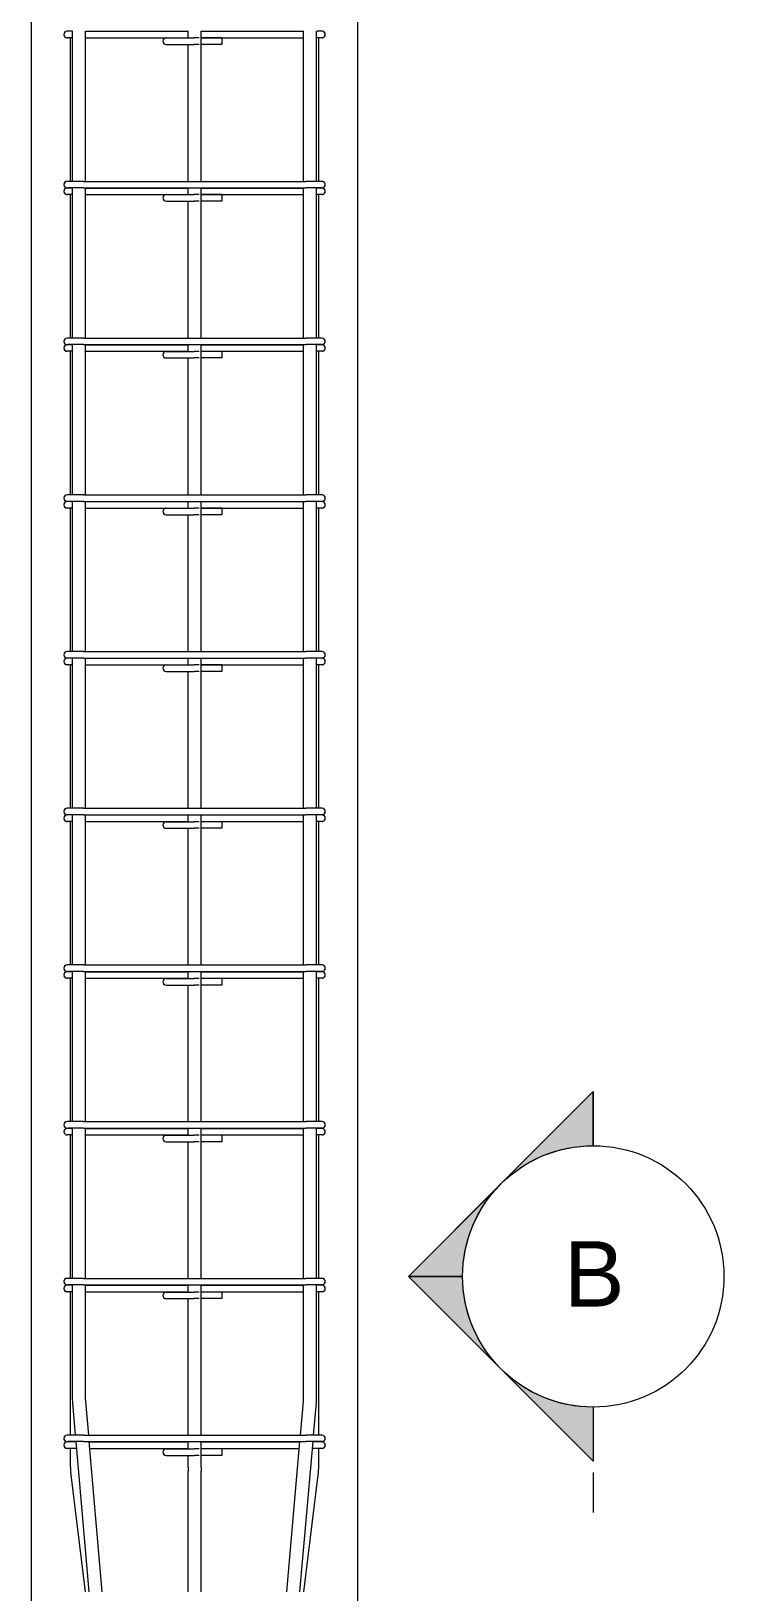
# Model space of a CAD drawing. Header units: millimetres. Extents: x -5408 to 3643, y -1561 to 6809.
# Drawn here: x -3315 to -2459, y 68 to 1978 of the extents above; entities that cross this region are included whole.
import ezdxf

# ---------------------------------------------------------------- set-up
doc = ezdxf.new("R2010")
doc.units = ezdxf.units.MM
for name, color, linetype, lineweight in [('G-ANNO-SYMB', 111, 'Continuous', 9), ('S-COLS', 52, 'Continuous', 18), ('S-RBAR', 171, 'Continuous', 18)]:
    doc.layers.add(name, color=color, linetype=linetype, lineweight=lineweight)
doc.styles.add('Arial', font='arial.ttf', dxfattribs={"height": 80})

# ---------------------------------------------------------------- blocks, each defined once
blk = doc.blocks.new('Detail View - M_Section Head - Filled SHOP DWG-1002450-Elevation Front Copy 1')
at = {"layer": 'G-ANNO-SYMB'}
h = blk.add_hatch(color=256, dxfattribs=at)
edge = h.paths.add_edge_path()
edge.add_line((-2876, -693.4), (-2809.8, -693.4))
edge.add_arc((-2649.8, -693.4), 160, 180, 225)
edge.add_line((-2762.9, -806.6), (-2876, -693.4))
h = blk.add_hatch(color=256, dxfattribs=at)
edge = h.paths.add_edge_path()
edge.add_line((-2423.5, -693.4), (-2536.6, -806.6))
edge.add_arc((-2649.8, -693.4), 160, 315, 360)
edge.add_line((-2489.8, -693.4), (-2423.5, -693.4))
h = blk.add_hatch(color=256, dxfattribs=at)
edge = h.paths.add_edge_path()
edge.add_line((-2649.8, -919.7), (-2762.9, -806.6))
edge.add_arc((-2649.8, -693.4), 160, 225, 270)
edge.add_line((-2649.8, -853.4), (-2649.8, -919.7))
h = blk.add_hatch(color=256, dxfattribs=at)
edge = h.paths.add_edge_path()
edge.add_line((-2649.8, -919.7), (-2649.8, -853.4))
edge.add_arc((-2649.8, -693.4), 160, 270, 315)
edge.add_line((-2536.6, -806.6), (-2649.8, -919.7))
for p, q in [((-2649.8, -919.7), (-2876, -693.4)), ((-2809.8, -693.4), (-2876, -693.4)), ((-2876, -693.4), (-2762.9, -806.6)), ((-2809.8, -693.4), (-2876, -693.4)), ((-2649.8, -919.7), (-2423.5, -693.4)), ((-2536.6, -806.6), (-2423.5, -693.4)), ((-2489.8, -693.4), (-2423.5, -693.4)), ((-2423.5, -693.4), (-2489.8, -693.4)), ((-2762.9, -806.6), (-2649.8, -919.7)), ((-2649.8, -919.7), (-2536.6, -806.6)), ((-2649.8, -853.4), (-2649.8, -919.7)), ((-2649.8, -919.7), (-2649.8, -853.4))]:
    blk.add_line(p, q, dxfattribs=at)
for start, end in [(360, 180), (180, 360), (180, 225), (315, 0), (225, 270), (270, 315)]:
    blk.add_arc((-2649.8, -693.4), 160, start, end, dxfattribs=at)

msp = doc.modelspace()

# ---------------------------------------------------------------- linework, layer by layer
at = {"layer": 'G-ANNO-SYMB'}
msp.add_line((-2626.4985, 213.86454), (-2626.4985, 164.66399), dxfattribs=at)
at = {"layer": 'S-COLS'}
for p, q in [((-3314.5695, 3040), (-3314.5695, -1395)), ((-2914.5695, -340), (-2914.5695, 3040))]:
    msp.add_line(p, q, dxfattribs=at)
at = {"layer": 'S-RBAR'}
for p, q in [((-3264.11102, 1978.00901), (-3270.5695, 1978.00901)), ((-3264.11102, 1970.00901), (-3270.5695, 1970.00901)), ((-3266.5695, 1794.26882), (-3266.5695, 1970.00901)), ((-3263.96228, 1794.26882), (-3263.96228, 1978.10121)), ((-3247.96228, 1794.26882), (-3247.96228, 1978.10121)), ((-3247.96228, 1978.00901), (-3122.5695, 1978.00901)), ((-3247.96228, 1970.00901), (-3122.5695, 1970.00901)), ((-3149.27534, 1969.95285), (-3115.13321, 1969.95285)), ((-3122.5695, 1969.95285), (-3122.5695, 1978.10121)), ((-3108.99107, 1969.95285), (-3115.13321, 1969.95285)), ((-3106.5695, 1794.26882), (-3106.5695, 1978.10121)), ((-3106.5695, 1978.00901), (-2981.17672, 1978.00901)), ((-3106.5695, 1970.00901), (-2981.17672, 1970.00901)), ((-3081.19208, 1969.95285), (-3106.5695, 1969.95285)), ((-3081.19208, 1969.95285), (-3081.19208, 1961.95285)), ((-2981.17672, 1794.26882), (-2981.17672, 1978.10121)), ((-2965.17672, 1794.26882), (-2965.17672, 1978.10121)), ((-2958.5695, 1978.00901), (-2965.02798, 1978.00901)), ((-2958.5695, 1970.00901), (-2965.02798, 1970.00901)), ((-2962.5695, 1794.26882), (-2962.5695, 1970.00901)), ((-3149.27534, 1961.95285), (-3115.13321, 1961.95285)), ((-3122.5695, 1794.26882), (-3122.5695, 1961.95285)), ((-3108.99107, 1961.95285), (-3115.13321, 1961.95285)), ((-3081.19208, 1961.95285), (-3106.5695, 1961.95285)), ((-3265.83811, 1794.26882), (-3270.5695, 1794.26882)), ((-3270.48607, 1786.26882), (-3270.5695, 1786.26882)), ((-3264.11102, 1786.15084), (-3270.5695, 1786.15084)), ((-3264.11102, 1778.15084), (-3270.5695, 1778.15084)), ((-3264.71163, 1786.26882), (-3269.88801, 1786.26882)), ((-3266.5695, 1602.43643), (-3266.5695, 1778.15084)), ((-3263.36226, 1794.26882), (-3265.94302, 1794.26882)), ((-3250.5695, 1786.26882), (-3264.71163, 1786.26882)), ((-3263.96228, 1602.43643), (-3263.96228, 1786.26882)), ((-3250.5695, 1794.26882), (-3263.4873, 1794.26882)), ((-3250.5695, 1794.26882), (-2978.5695, 1794.26882)), ((-3250.5695, 1786.26882), (-2978.5695, 1786.26882)), ((-3247.96228, 1602.43643), (-3247.96228, 1786.26882)), ((-3247.96228, 1786.15084), (-3122.5695, 1786.15084)), ((-3247.96228, 1778.15084), (-3122.5695, 1778.15084)), ((-3149.27534, 1778.0385), (-3115.13321, 1778.0385)), ((-3122.5695, 1778.0385), (-3122.5695, 1786.26882)), ((-3108.99107, 1778.0385), (-3115.13321, 1778.0385)), ((-3106.5695, 1602.43643), (-3106.5695, 1786.26882)), ((-3106.5695, 1786.15084), (-2981.17672, 1786.15084)), ((-3106.5695, 1778.15084), (-2981.17672, 1778.15084)), ((-3081.19208, 1778.0385), (-3106.5695, 1778.0385)), ((-3081.19208, 1778.0385), (-3081.19208, 1770.0385)), ((-2981.17672, 1602.43643), (-2981.17672, 1786.26882)), ((-2958.5695, 1794.26882), (-2978.5695, 1794.26882)), ((-2958.5695, 1786.26882), (-2978.5695, 1786.26882)), ((-2965.17672, 1602.43643), (-2965.17672, 1786.26882)), ((-2958.5695, 1786.15084), (-2965.02798, 1786.15084)), ((-2958.5695, 1778.15084), (-2965.02798, 1778.15084)), ((-2962.5695, 1602.43643), (-2962.5695, 1778.15084)), ((-3149.27534, 1770.0385), (-3115.13321, 1770.0385)), ((-3122.5695, 1602.43643), (-3122.5695, 1770.0385)), ((-3108.99107, 1770.0385), (-3115.13321, 1770.0385)), ((-3081.19208, 1770.0385), (-3106.5695, 1770.0385)), ((-3265.83811, 1602.43643), (-3270.5695, 1602.43643)), ((-3270.48607, 1594.43643), (-3270.5695, 1594.43643)), ((-3264.11102, 1594.29266), (-3270.5695, 1594.29266)), ((-3264.11102, 1586.29266), (-3270.5695, 1586.29266)), ((-3264.71163, 1594.43643), (-3269.88801, 1594.43643)), ((-3266.5695, 1410.60405), (-3266.5695, 1586.29266)), ((-3263.36226, 1602.43643), (-3265.94302, 1602.43643)), ((-3250.5695, 1594.43643), (-3264.71163, 1594.43643)), ((-3263.96228, 1410.60405), (-3263.96228, 1594.43643)), ((-3250.5695, 1602.43643), (-3263.4873, 1602.43643)), ((-3250.5695, 1602.43643), (-2978.5695, 1602.43643)), ((-3250.5695, 1594.43643), (-2978.5695, 1594.43643)), ((-3247.96228, 1410.60405), (-3247.96228, 1594.43643)), ((-3247.96228, 1594.29266), (-3122.5695, 1594.29266)), ((-3247.96228, 1586.29266), (-3122.5695, 1586.29266)), ((-3149.27534, 1586.12416), (-3115.13321, 1586.12416)), ((-3122.5695, 1586.12416), (-3122.5695, 1594.43643)), ((-3108.99107, 1586.12416), (-3115.13321, 1586.12416)), ((-3106.5695, 1410.60405), (-3106.5695, 1594.43643)), ((-3106.5695, 1594.29266), (-2981.17672, 1594.29266)), ((-3106.5695, 1586.29266), (-2981.17672, 1586.29266)), ((-3081.19208, 1586.12416), (-3106.5695, 1586.12416)), ((-3081.19208, 1586.12416), (-3081.19208, 1578.12416)), ((-2981.17672, 1410.60405), (-2981.17672, 1594.43643)), ((-2958.5695, 1602.43643), (-2978.5695, 1602.43643)), ((-2958.5695, 1594.43643), (-2978.5695, 1594.43643)), ((-2965.17672, 1410.60405), (-2965.17672, 1594.43643)), ((-2958.5695, 1594.29266), (-2965.02798, 1594.29266)), ((-2958.5695, 1586.29266), (-2965.02798, 1586.29266)), ((-2962.5695, 1410.60405), (-2962.5695, 1586.29266)), ((-3149.27534, 1578.12416), (-3115.13321, 1578.12416)), ((-3122.5695, 1410.60405), (-3122.5695, 1578.12416)), ((-3108.99107, 1578.12416), (-3115.13321, 1578.12416)), ((-3081.19208, 1578.12416), (-3106.5695, 1578.12416)), ((-3265.83811, 1410.60405), (-3270.5695, 1410.60405)), ((-3270.48607, 1402.60405), (-3270.5695, 1402.60405)), ((-3264.11102, 1402.43449), (-3270.5695, 1402.43449)), ((-3264.71163, 1402.60405), (-3269.88801, 1402.60405)), ((-3263.36226, 1410.60405), (-3265.94302, 1410.60405)), ((-3250.5695, 1402.60405), (-3264.71163, 1402.60405)), ((-3263.96228, 1218.77166), (-3263.96228, 1402.60405)), ((-3250.5695, 1410.60405), (-3263.4873, 1410.60405)), ((-3250.5695, 1410.60405), (-2978.5695, 1410.60405)), ((-3250.5695, 1402.60405), (-2978.5695, 1402.60405)), ((-3247.96228, 1218.77166), (-3247.96228, 1402.60405)), ((-3247.96228, 1402.43449), (-3122.5695, 1402.43449)), ((-3122.5695, 1394.20982), (-3122.5695, 1402.60405)), ((-3106.5695, 1218.77166), (-3106.5695, 1402.60405)), ((-3106.5695, 1402.43449), (-2981.17672, 1402.43449)), ((-2981.17672, 1218.77166), (-2981.17672, 1402.60405)), ((-2958.5695, 1410.60405), (-2978.5695, 1410.60405)), ((-2958.5695, 1402.60405), (-2978.5695, 1402.60405)), ((-2965.17672, 1218.77166), (-2965.17672, 1402.60405)), ((-2958.5695, 1402.43449), (-2965.02798, 1402.43449)), ((-3264.11102, 1394.43449), (-3270.5695, 1394.43449)), ((-3266.5695, 1218.77166), (-3266.5695, 1394.43449)), ((-3247.96228, 1394.43449), (-3122.5695, 1394.43449)), ((-3149.27534, 1394.20982), (-3115.13321, 1394.20982)), ((-3149.27534, 1386.20982), (-3115.13321, 1386.20982)), ((-3122.5695, 1218.77166), (-3122.5695, 1386.20982)), ((-3108.99107, 1394.20982), (-3115.13321, 1394.20982)), ((-3108.99107, 1386.20982), (-3115.13321, 1386.20982)), ((-3106.5695, 1394.43449), (-2981.17672, 1394.43449)), ((-3081.19208, 1394.20982), (-3106.5695, 1394.20982)), ((-3081.19208, 1386.20982), (-3106.5695, 1386.20982)), ((-3081.19208, 1394.20982), (-3081.19208, 1386.20982)), ((-2958.5695, 1394.43449), (-2965.02798, 1394.43449)), ((-2962.5695, 1218.77166), (-2962.5695, 1394.43449)), ((-3265.83811, 1218.77166), (-3270.5695, 1218.77166)), ((-3270.48607, 1210.77166), (-3270.5695, 1210.77166)), ((-3264.11102, 1210.57631), (-3270.5695, 1210.57631)), ((-3264.71163, 1210.77166), (-3269.88801, 1210.77166)), ((-3263.36226, 1218.77166), (-3265.94302, 1218.77166)), ((-3250.5695, 1210.77166), (-3264.71163, 1210.77166)), ((-3263.96228, 1026.93928), (-3263.96228, 1210.77166)), ((-3250.5695, 1218.77166), (-3263.4873, 1218.77166)), ((-3250.5695, 1218.77166), (-2978.5695, 1218.77166)), ((-3250.5695, 1210.77166), (-2978.5695, 1210.77166)), ((-3247.96228, 1026.93928), (-3247.96228, 1210.77166)), ((-3247.96228, 1210.57631), (-3122.5695, 1210.57631)), ((-3122.5695, 1202.29548), (-3122.5695, 1210.77166)), ((-3106.5695, 1026.93928), (-3106.5695, 1210.77166)), ((-3106.5695, 1210.57631), (-2981.17672, 1210.57631)), ((-2981.17672, 1026.93928), (-2981.17672, 1210.77166)), ((-2958.5695, 1218.77166), (-2978.5695, 1218.77166)), ((-2958.5695, 1210.77166), (-2978.5695, 1210.77166)), ((-2965.17672, 1026.93928), (-2965.17672, 1210.77166)), ((-2958.5695, 1210.57631), (-2965.02798, 1210.57631)), ((-3264.11102, 1202.57631), (-3270.5695, 1202.57631)), ((-3266.5695, 1026.93928), (-3266.5695, 1202.57631)), ((-3247.96228, 1202.57631), (-3122.5695, 1202.57631)), ((-3149.27534, 1202.29548), (-3115.13321, 1202.29548)), ((-3149.27534, 1194.29548), (-3115.13321, 1194.29548)), ((-3122.5695, 1026.93928), (-3122.5695, 1194.29548)), ((-3108.99107, 1202.29548), (-3115.13321, 1202.29548)), ((-3108.99107, 1194.29548), (-3115.13321, 1194.29548)), ((-3106.5695, 1202.57631), (-2981.17672, 1202.57631)), ((-3081.19208, 1202.29548), (-3106.5695, 1202.29548)), ((-3081.19208, 1194.29548), (-3106.5695, 1194.29548)), ((-3081.19208, 1202.29548), (-3081.19208, 1194.29548)), ((-2958.5695, 1202.57631), (-2965.02798, 1202.57631)), ((-2962.5695, 1026.93928), (-2962.5695, 1202.57631)), ((-3265.83811, 1026.93928), (-3270.5695, 1026.93928)), ((-3270.48607, 1018.93928), (-3270.5695, 1018.93928)), ((-3264.11102, 1018.71814), (-3270.5695, 1018.71814)), ((-3264.71163, 1018.93928), (-3269.88801, 1018.93928)), ((-3263.36226, 1026.93928), (-3265.94302, 1026.93928)), ((-3250.5695, 1018.93928), (-3264.71163, 1018.93928)), ((-3263.96228, 835.10689), (-3263.96228, 1018.93928)), ((-3250.5695, 1026.93928), (-3263.4873, 1026.93928)), ((-3250.5695, 1026.93928), (-2978.5695, 1026.93928)), ((-3250.5695, 1018.93928), (-2978.5695, 1018.93928)), ((-3247.96228, 835.10689), (-3247.96228, 1018.93928)), ((-3247.96228, 1018.71814), (-3122.5695, 1018.71814)), ((-3122.5695, 1010.38114), (-3122.5695, 1018.93928)), ((-3106.5695, 835.10689), (-3106.5695, 1018.93928)), ((-3106.5695, 1018.71814), (-2981.17672, 1018.71814)), ((-2981.17672, 835.10689), (-2981.17672, 1018.93928)), ((-2958.5695, 1026.93928), (-2978.5695, 1026.93928)), ((-2958.5695, 1018.93928), (-2978.5695, 1018.93928)), ((-2965.17672, 835.10689), (-2965.17672, 1018.93928)), ((-2958.5695, 1018.71814), (-2965.02798, 1018.71814)), ((-3264.11102, 1010.71814), (-3270.5695, 1010.71814)), ((-3266.5695, 835.10689), (-3266.5695, 1010.71814)), ((-3247.96228, 1010.71814), (-3122.5695, 1010.71814)), ((-3149.27534, 1010.38114), (-3115.13321, 1010.38114)), ((-3149.27534, 1002.38114), (-3115.13321, 1002.38114)), ((-3122.5695, 835.10689), (-3122.5695, 1002.38114)), ((-3108.99107, 1010.38114), (-3115.13321, 1010.38114)), ((-3108.99107, 1002.38114), (-3115.13321, 1002.38114)), ((-3106.5695, 1010.71814), (-2981.17672, 1010.71814)), ((-3081.19208, 1010.38114), (-3106.5695, 1010.38114)), ((-3081.19208, 1002.38114), (-3106.5695, 1002.38114)), ((-3081.19208, 1010.38114), (-3081.19208, 1002.38114)), ((-2958.5695, 1010.71814), (-2965.02798, 1010.71814)), ((-2962.5695, 835.10689), (-2962.5695, 1010.71814)), ((-3265.83811, 835.10689), (-3270.5695, 835.10689)), ((-3270.48607, 827.10689), (-3270.5695, 827.10689)), ((-3264.11102, 826.85996), (-3270.5695, 826.85996)), ((-3264.71163, 827.10689), (-3269.88801, 827.10689)), ((-3263.36226, 835.10689), (-3265.94302, 835.10689)), ((-3250.5695, 827.10689), (-3264.71163, 827.10689)), ((-3263.96228, 643.2745), (-3263.96228, 827.10689)), ((-3250.5695, 835.10689), (-3263.4873, 835.10689)), ((-3250.5695, 835.10689), (-2978.5695, 835.10689)), ((-3250.5695, 827.10689), (-2978.5695, 827.10689)), ((-3247.96228, 643.2745), (-3247.96228, 827.10689)), ((-3247.96228, 826.85996), (-3122.5695, 826.85996)), ((-3122.5695, 818.4668), (-3122.5695, 827.10689)), ((-3106.5695, 643.2745), (-3106.5695, 827.10689)), ((-3106.5695, 826.85996), (-2981.17672, 826.85996)), ((-2981.17672, 643.2745), (-2981.17672, 827.10689)), ((-2958.5695, 835.10689), (-2978.5695, 835.10689)), ((-2958.5695, 827.10689), (-2978.5695, 827.10689)), ((-2965.17672, 643.2745), (-2965.17672, 827.10689)), ((-2958.5695, 826.85996), (-2965.02798, 826.85996)), ((-3264.11102, 818.85996), (-3270.5695, 818.85996)), ((-3266.5695, 643.2745), (-3266.5695, 818.85996)), ((-3247.96228, 818.85996), (-3122.5695, 818.85996)), ((-3149.27534, 818.4668), (-3115.13321, 818.4668)), ((-3149.27534, 810.4668), (-3115.13321, 810.4668)), ((-3122.5695, 643.2745), (-3122.5695, 810.4668)), ((-3108.99107, 818.4668), (-3115.13321, 818.4668)), ((-3108.99107, 810.4668), (-3115.13321, 810.4668)), ((-3106.5695, 818.85996), (-2981.17672, 818.85996)), ((-3081.19208, 818.4668), (-3106.5695, 818.4668)), ((-3081.19208, 810.4668), (-3106.5695, 810.4668)), ((-3081.19208, 818.4668), (-3081.19208, 810.4668)), ((-2958.5695, 818.85996), (-2965.02798, 818.85996)), ((-2962.5695, 643.2745), (-2962.5695, 818.85996)), ((-3265.83811, 643.2745), (-3270.5695, 643.2745)), ((-3270.48607, 635.2745), (-3270.5695, 635.2745)), ((-3264.11102, 635.00179), (-3270.5695, 635.00179)), ((-3264.71163, 635.2745), (-3269.88801, 635.2745)), ((-3263.36226, 643.2745), (-3265.94302, 643.2745)), ((-3250.5695, 635.2745), (-3264.71163, 635.2745)), ((-3263.96228, 451.44212), (-3263.96228, 635.2745)), ((-3250.5695, 643.2745), (-3263.4873, 643.2745)), ((-3250.5695, 643.2745), (-2978.5695, 643.2745)), ((-3250.5695, 635.2745), (-2978.5695, 635.2745)), ((-3247.96228, 451.44212), (-3247.96228, 635.2745)), ((-3247.96228, 635.00179), (-3122.5695, 635.00179)), ((-3122.5695, 626.55246), (-3122.5695, 635.2745)), ((-3106.5695, 451.44212), (-3106.5695, 635.2745)), ((-3106.5695, 635.00179), (-2981.17672, 635.00179)), ((-2981.17672, 451.44212), (-2981.17672, 635.2745)), ((-2958.5695, 643.2745), (-2978.5695, 643.2745)), ((-2958.5695, 635.2745), (-2978.5695, 635.2745)), ((-2965.17672, 451.44212), (-2965.17672, 635.2745)), ((-2958.5695, 635.00179), (-2965.02798, 635.00179)), ((-3264.11102, 627.00179), (-3270.5695, 627.00179)), ((-3266.5695, 451.44212), (-3266.5695, 627.00179)), ((-3247.96228, 627.00179), (-3122.5695, 627.00179)), ((-3149.27534, 626.55246), (-3115.13321, 626.55246)), ((-3149.27534, 618.55246), (-3115.13321, 618.55246)), ((-3122.5695, 451.44212), (-3122.5695, 618.55246)), ((-3108.99107, 626.55246), (-3115.13321, 626.55246)), ((-3108.99107, 618.55246), (-3115.13321, 618.55246)), ((-3106.5695, 627.00179), (-2981.17672, 627.00179)), ((-3081.19208, 626.55246), (-3106.5695, 626.55246)), ((-3081.19208, 618.55246), (-3106.5695, 618.55246)), ((-3081.19208, 626.55246), (-3081.19208, 618.55246)), ((-2958.5695, 627.00179), (-2965.02798, 627.00179)), ((-2962.5695, 451.44212), (-2962.5695, 627.00179)), ((-3265.83811, 451.44212), (-3270.5695, 451.44212)), ((-3270.48607, 443.44212), (-3270.5695, 443.44212)), ((-3264.11102, 443.14361), (-3270.5695, 443.14361)), ((-3264.71163, 443.44212), (-3269.88801, 443.44212)), ((-3263.36226, 451.44212), (-3265.94302, 451.44212)), ((-3250.5695, 443.44212), (-3264.71163, 443.44212)), ((-3263.96228, 304.81048), (-3263.96228, 443.44212)), ((-3250.5695, 451.44212), (-3263.4873, 451.44212)), ((-3250.5695, 451.44212), (-2978.5695, 451.44212)), ((-3250.5695, 443.44212), (-2978.5695, 443.44212)), ((-3247.96228, 304.81048), (-3247.96228, 443.44212)), ((-3247.96228, 443.14361), (-3122.5695, 443.14361)), ((-3122.5695, 434.63811), (-3122.5695, 443.44212)), ((-3106.5695, 259.60973), (-3106.5695, 443.44212)), ((-3106.5695, 443.14361), (-2981.17672, 443.14361)), ((-2981.17672, 304.81048), (-2981.17672, 443.44212)), ((-2958.5695, 451.44212), (-2978.5695, 451.44212)), ((-2958.5695, 443.44212), (-2978.5695, 443.44212)), ((-2965.17672, 304.81048), (-2965.17672, 443.44212)), ((-2958.5695, 443.14361), (-2965.02798, 443.14361)), ((-3264.11102, 435.14361), (-3270.5695, 435.14361)), ((-3266.5695, 259.60973), (-3266.5695, 435.14361)), ((-3247.96228, 435.14361), (-3122.5695, 435.14361)), ((-3149.27534, 434.63811), (-3115.13321, 434.63811)), ((-3149.27534, 426.63811), (-3115.13321, 426.63811)), ((-3122.5695, 259.60973), (-3122.5695, 426.63811)), ((-3108.99107, 434.63811), (-3115.13321, 434.63811)), ((-3108.99107, 426.63811), (-3115.13321, 426.63811)), ((-3106.5695, 435.14361), (-2981.17672, 435.14361)), ((-3081.19208, 434.63811), (-3106.5695, 434.63811)), ((-3081.19208, 426.63811), (-3106.5695, 426.63811)), ((-3081.19208, 434.63811), (-3081.19208, 426.63811)), ((-2958.5695, 435.14361), (-2965.02798, 435.14361)), ((-2962.5695, 259.60973), (-2962.5695, 435.14361)), ((-3263.72147, 299.24373), (-3263.96228, 304.81048)), ((-3260.28037, 259.60973), (-3263.72147, 299.24373)), ((-3247.78143, 300.62767), (-3247.96228, 304.81048)), ((-3244.22018, 259.60973), (-3247.78143, 300.62767)), ((-2984.91881, 259.60973), (-2981.35756, 300.62767)), ((-2981.35756, 300.62767), (-2981.17672, 304.81048)), ((-2968.85862, 259.60973), (-2965.41753, 299.24373)), ((-2965.41753, 299.24373), (-2965.17672, 304.81048)), ((-3265.83811, 259.60973), (-3270.5695, 259.60973)), ((-3270.48607, 251.60973), (-3270.5695, 251.60973)), ((-3260.14337, 251.28544), (-3270.5695, 251.28544)), ((-3264.71163, 251.60973), (-3269.88801, 251.60973)), ((-3263.36226, 259.60973), (-3265.94302, 259.60973)), ((-3250.5695, 251.60973), (-3264.71163, 251.60973)), ((-3250.5695, 259.60973), (-3263.4873, 259.60973)), ((-3243.62514, 67.77734), (-3259.5858, 251.60973)), ((-3250.5695, 259.60973), (-2978.5695, 259.60973)), ((-3250.5695, 251.60973), (-2978.5695, 251.60973)), ((-3227.56495, 67.77734), (-3243.52561, 251.60973)), ((-3243.49745, 251.28544), (-3122.5695, 251.28544)), ((-3122.5695, 242.72377), (-3122.5695, 251.60973)), ((-3106.5695, 220.14107), (-3106.5695, 251.60973)), ((-3106.5695, 251.28544), (-2985.64154, 251.28544)), ((-3001.57404, 67.77734), (-2985.61339, 251.60973)), ((-2985.51385, 67.77734), (-2969.5532, 251.60973)), ((-2958.5695, 259.60973), (-2978.5695, 259.60973)), ((-2958.5695, 251.60973), (-2978.5695, 251.60973)), ((-2958.5695, 251.28544), (-2968.99563, 251.28544)), ((-3259.45907, 243.28544), (-3270.5695, 243.28544)), ((-3266.5695, 220.14107), (-3266.5695, 243.28544)), ((-3242.80288, 243.28544), (-3122.5695, 243.28544)), ((-3149.27534, 242.72377), (-3115.13321, 242.72377)), ((-3149.27534, 234.72377), (-3115.13321, 234.72377)), ((-3122.5695, 220.14107), (-3122.5695, 234.72377)), ((-3108.99107, 242.72377), (-3115.13321, 242.72377)), ((-3108.99107, 234.72377), (-3115.13321, 234.72377)), ((-3106.5695, 243.28544), (-2986.33612, 243.28544)), ((-3081.19208, 242.72377), (-3106.5695, 242.72377)), ((-3081.19208, 234.72377), (-3106.5695, 234.72377)), ((-3081.19208, 242.72377), (-3081.19208, 234.72377)), ((-2958.5695, 243.28544), (-2969.67993, 243.28544)), ((-2962.5695, 220.14107), (-2962.5695, 243.28544)), ((-3248.22206, 67.77734), (-3266.21171, 214.29134)), ((-3122.5695, 220.14107), (-3122.5695, 215.26629)), ((-3122.5695, 67.77734), (-3122.5695, 215.26629)), ((-3106.5695, 220.14107), (-3106.5695, 215.26629)), ((-3106.5695, 67.77734), (-3106.5695, 215.26629)), ((-2980.91694, 67.77734), (-2962.92728, 214.29134))]:
    msp.add_line(p, q, dxfattribs=at)
for centre, radius, start, end in [((-3270.5695, 1974.00901), 4, 90, 270), ((-3270.5695, 1974.00901), 4, 195, 240), ((-3270.5695, 1974.00901), 4, 195, 240), ((-3270.5695, 1974.00901), 4, 120, 161.56898373), ((-3270.5695, 1974.00901), 4, 120, 161.56898373), ((-3270.5695, 1974.00901), 4, 255, 270), ((-3270.5695, 1974.00901), 4, 255, 270), ((-3149.27534, 1965.95285), 4, 90, 270), ((-3149.27534, 1965.95285), 4, 120, 165), ((-3149.27534, 1965.95285), 4, 90, 105), ((-2958.5695, 1974.00901), 4, 270, 90), ((-2958.5695, 1974.00901), 4, 270, 285), ((-2958.5695, 1974.00901), 4, 18.43101627, 60), ((-2958.5695, 1974.00901), 4, 300, 345), ((-3149.27534, 1965.95285), 4, 195, 240), ((-3270.5695, 1790.26882), 4, 90, 270), ((-3270.5695, 1790.26882), 4, 90, 270), ((-3270.5695, 1782.15084), 4, 90, 270), ((-3270.5695, 1790.26882), 4, 120, 165), ((-3270.5695, 1790.26882), 4, 195, 240), ((-3270.5695, 1782.15084), 4, 120, 165), ((-3270.5695, 1782.15084), 4, 120, 165), ((-3270.5695, 1782.15084), 4, 195, 240), ((-3270.5695, 1782.15084), 4, 195, 240), ((-3270.5695, 1790.26882), 4, 255, 270), ((-3270.5695, 1782.15084), 4, 255, 270), ((-3270.5695, 1782.15084), 4, 255, 270), ((-3149.27534, 1774.0385), 4, 90, 270), ((-3149.27534, 1774.0385), 4, 120, 165), ((-3149.27534, 1774.0385), 4, 90, 105), ((-2958.5695, 1790.26882), 4, 270, 90), ((-2958.5695, 1790.26882), 4, 270, 285), ((-2958.5695, 1782.15084), 4, 270, 90), ((-2958.5695, 1782.15084), 4, 270, 285), ((-2958.5695, 1790.26882), 4, 15, 60), ((-2958.5695, 1790.26882), 4, 300, 345), ((-2958.5695, 1782.15084), 4, 15, 60), ((-2958.5695, 1782.15084), 4, 300, 345), ((-3149.27534, 1774.0385), 4, 195, 240), ((-3270.5695, 1598.43643), 4, 90, 270), ((-3270.5695, 1598.43643), 4, 90, 270), ((-3270.5695, 1590.29266), 4, 90, 270), ((-3270.5695, 1598.43643), 4, 120, 165), ((-3270.5695, 1598.43643), 4, 195, 240), ((-3270.5695, 1590.29266), 4, 120, 165), ((-3270.5695, 1590.29266), 4, 120, 165), ((-3270.5695, 1590.29266), 4, 195, 240), ((-3270.5695, 1590.29266), 4, 195, 240), ((-3270.5695, 1598.43643), 4, 255, 270), ((-3270.5695, 1590.29266), 4, 255, 270), ((-3270.5695, 1590.29266), 4, 255, 270), ((-3149.27534, 1582.12416), 4, 90, 270), ((-3149.27534, 1582.12416), 4, 120, 165), ((-3149.27534, 1582.12416), 4, 90, 105), ((-2958.5695, 1598.43643), 4, 270, 90), ((-2958.5695, 1598.43643), 4, 270, 285), ((-2958.5695, 1590.29266), 4, 270, 90), ((-2958.5695, 1590.29266), 4, 270, 285), ((-2958.5695, 1598.43643), 4, 15, 60), ((-2958.5695, 1598.43643), 4, 300, 345), ((-2958.5695, 1590.29266), 4, 15, 60), ((-2958.5695, 1590.29266), 4, 300, 345), ((-3149.27534, 1582.12416), 4, 195, 240), ((-3270.5695, 1406.60405), 4, 90, 270), ((-3270.5695, 1406.60405), 4, 90, 270), ((-3270.5695, 1398.43449), 4, 90, 270), ((-3270.5695, 1406.60405), 4, 120, 165), ((-3270.5695, 1406.60405), 4, 195, 240), ((-3270.5695, 1398.43449), 4, 120, 165), ((-3270.5695, 1398.43449), 4, 120, 165), ((-3270.5695, 1398.43449), 4, 195, 240), ((-3270.5695, 1398.43449), 4, 195, 240), ((-3270.5695, 1406.60405), 4, 255, 270), ((-3270.5695, 1398.43449), 4, 255, 270), ((-3270.5695, 1398.43449), 4, 255, 270), ((-2958.5695, 1406.60405), 4, 270, 90), ((-2958.5695, 1406.60405), 4, 270, 285), ((-2958.5695, 1398.43449), 4, 270, 90), ((-2958.5695, 1398.43449), 4, 270, 285), ((-2958.5695, 1406.60405), 4, 15, 60), ((-2958.5695, 1406.60405), 4, 300, 345), ((-2958.5695, 1398.43449), 4, 15, 60), ((-2958.5695, 1398.43449), 4, 300, 345), ((-3149.27534, 1390.20982), 4, 90, 270), ((-3149.27534, 1390.20982), 4, 120, 165), ((-3149.27534, 1390.20982), 4, 195, 240), ((-3149.27534, 1390.20982), 4, 90, 105), ((-3270.5695, 1214.77166), 4, 90, 270), ((-3270.5695, 1214.77166), 4, 90, 270), ((-3270.5695, 1206.57631), 4, 90, 270), ((-3270.5695, 1214.77166), 4, 120, 165), ((-3270.5695, 1214.77166), 4, 195, 240), ((-3270.5695, 1206.57631), 4, 120, 165), ((-3270.5695, 1206.57631), 4, 120, 165), ((-3270.5695, 1206.57631), 4, 195, 240), ((-3270.5695, 1206.57631), 4, 195, 240), ((-3270.5695, 1214.77166), 4, 255, 270), ((-2958.5695, 1214.77166), 4, 270, 90), ((-2958.5695, 1214.77166), 4, 270, 285), ((-2958.5695, 1206.57631), 4, 270, 90), ((-2958.5695, 1214.77166), 4, 15, 60), ((-2958.5695, 1214.77166), 4, 300, 345), ((-2958.5695, 1206.57631), 4, 15, 60), ((-2958.5695, 1206.57631), 4, 300, 345), ((-3270.5695, 1206.57631), 4, 255, 270), ((-3270.5695, 1206.57631), 4, 255, 270), ((-3149.27534, 1198.29548), 4, 90, 270), ((-3149.27534, 1198.29548), 4, 120, 165), ((-3149.27534, 1198.29548), 4, 195, 240), ((-3149.27534, 1198.29548), 4, 90, 105), ((-2958.5695, 1206.57631), 4, 270, 285), ((-3270.5695, 1022.93928), 4, 90, 270), ((-3270.5695, 1022.93928), 4, 90, 270), ((-3270.5695, 1014.71814), 4, 90, 270), ((-3270.5695, 1022.93928), 4, 120, 165), ((-3270.5695, 1022.93928), 4, 195, 240), ((-3270.5695, 1014.71814), 4, 120, 165), ((-3270.5695, 1014.71814), 4, 120, 165), ((-3270.5695, 1014.71814), 4, 195, 240), ((-3270.5695, 1014.71814), 4, 195, 240), ((-3270.5695, 1022.93928), 4, 255, 270), ((-2958.5695, 1022.93928), 4, 270, 90), ((-2958.5695, 1022.93928), 4, 270, 285), ((-2958.5695, 1014.71814), 4, 270, 90), ((-2958.5695, 1022.93928), 4, 15, 60), ((-2958.5695, 1022.93928), 4, 300, 345), ((-2958.5695, 1014.71814), 4, 15, 60), ((-2958.5695, 1014.71814), 4, 300, 345), ((-3270.5695, 1014.71814), 4, 255, 270), ((-3270.5695, 1014.71814), 4, 255, 270), ((-3149.27534, 1006.38114), 4, 90, 270), ((-3149.27534, 1006.38114), 4, 120, 165), ((-3149.27534, 1006.38114), 4, 195, 240), ((-3149.27534, 1006.38114), 4, 90, 105), ((-2958.5695, 1014.71814), 4, 270, 285), ((-3270.5695, 831.10689), 4, 90, 270), ((-3270.5695, 831.10689), 4, 90, 270), ((-3270.5695, 822.85996), 4, 90, 270), ((-3270.5695, 831.10689), 4, 120, 165), ((-3270.5695, 831.10689), 4, 195, 240), ((-3270.5695, 822.85996), 4, 120, 165), ((-3270.5695, 822.85996), 4, 120, 165), ((-3270.5695, 822.85996), 4, 195, 240), ((-3270.5695, 822.85996), 4, 195, 240), ((-3270.5695, 831.10689), 4, 255, 270), ((-2958.5695, 831.10689), 4, 270, 90), ((-2958.5695, 831.10689), 4, 270, 285), ((-2958.5695, 822.85996), 4, 270, 90), ((-2958.5695, 831.10689), 4, 15, 60), ((-2958.5695, 831.10689), 4, 300, 345), ((-2958.5695, 822.85996), 4, 15, 60), ((-2958.5695, 822.85996), 4, 300, 345), ((-3270.5695, 822.85996), 4, 255, 270), ((-3270.5695, 822.85996), 4, 255, 270), ((-3149.27534, 814.4668), 4, 90, 270), ((-3149.27534, 814.4668), 4, 120, 165), ((-3149.27534, 814.4668), 4, 195, 240), ((-3149.27534, 814.4668), 4, 90, 105), ((-2958.5695, 822.85996), 4, 270, 285), ((-3270.5695, 639.2745), 4, 90, 270), ((-3270.5695, 639.2745), 4, 90, 270), ((-3270.5695, 631.00179), 4, 90, 270), ((-3270.5695, 639.2745), 4, 120, 165), ((-3270.5695, 639.2745), 4, 195, 240), ((-3270.5695, 631.00179), 4, 120, 165), ((-3270.5695, 631.00179), 4, 120, 165), ((-3270.5695, 639.2745), 4, 255, 270), ((-2958.5695, 639.2745), 4, 270, 90), ((-2958.5695, 639.2745), 4, 270, 285), ((-2958.5695, 631.00179), 4, 270, 90), ((-2958.5695, 639.2745), 4, 15, 60), ((-2958.5695, 639.2745), 4, 300, 345), ((-2958.5695, 631.00179), 4, 15, 60), ((-3270.5695, 631.00179), 4, 201.17356132, 240), ((-3270.5695, 631.00179), 4, 201.17356132, 240), ((-3270.5695, 631.00179), 4, 255, 270), ((-3270.5695, 631.00179), 4, 255, 270), ((-3149.27534, 622.55246), 4, 90, 270), ((-3149.27534, 622.55246), 4, 120, 165), ((-3149.27534, 622.55246), 4, 195, 240), ((-3149.27534, 622.55246), 4, 90, 105), ((-2958.5695, 631.00179), 4, 270, 285), ((-2958.5695, 631.00179), 4, 300, 338.82643868), ((-3270.5695, 447.44212), 4, 90, 270), ((-3270.5695, 447.44212), 4, 90, 270), ((-3270.5695, 439.14361), 4, 90, 270), ((-3270.5695, 447.44212), 4, 120, 165), ((-3270.5695, 447.44212), 4, 195, 240), ((-3270.5695, 439.14361), 4, 120, 165), ((-3270.5695, 439.14361), 4, 120, 165), ((-3270.5695, 447.44212), 4, 255, 270), ((-2958.5695, 447.44212), 4, 270, 90), ((-2958.5695, 447.44212), 4, 270, 285), ((-2958.5695, 439.14361), 4, 270, 90), ((-2958.5695, 447.44212), 4, 15, 60), ((-2958.5695, 447.44212), 4, 300, 345), ((-2958.5695, 439.14361), 4, 15, 60), ((-3270.5695, 439.14361), 4, 195, 240), ((-3270.5695, 439.14361), 4, 195, 240), ((-3270.5695, 439.14361), 4, 255, 270), ((-3270.5695, 439.14361), 4, 255, 270), ((-3149.27534, 430.63811), 4, 90, 270), ((-3149.27534, 430.63811), 4, 120, 165), ((-3149.27534, 430.63811), 4, 195, 240), ((-3149.27534, 430.63811), 4, 90, 105), ((-2958.5695, 439.14361), 4, 270, 285), ((-2958.5695, 439.14361), 4, 300, 345), ((-3270.5695, 255.60973), 4, 90, 270), ((-3270.5695, 255.60973), 4, 90, 270), ((-3270.5695, 247.28544), 4, 90, 270), ((-3270.5695, 255.60973), 4, 120, 165), ((-3270.5695, 255.60973), 4, 195, 240), ((-3270.5695, 247.28544), 4, 120, 165), ((-3270.5695, 247.28544), 4, 120, 165), ((-3270.5695, 255.60973), 4, 255, 270), ((-2958.5695, 255.60973), 4, 270, 90), ((-2958.5695, 255.60973), 4, 270, 285), ((-2958.5695, 247.28544), 4, 270, 90), ((-2958.5695, 255.60973), 4, 15, 60), ((-2958.5695, 255.60973), 4, 300, 345), ((-2958.5695, 247.28544), 4, 15, 60), ((-3270.5695, 247.28544), 4, 195, 240), ((-3270.5695, 247.28544), 4, 195, 240), ((-3270.5695, 247.28544), 4, 255, 270), ((-3270.5695, 247.28544), 4, 255, 270), ((-3149.27534, 238.72377), 4, 90, 270), ((-3149.27534, 238.72377), 4, 120, 165), ((-3149.27534, 238.72377), 4, 195, 240), ((-3149.27534, 238.72377), 4, 90, 105), ((-2958.5695, 247.28544), 4, 270, 285), ((-2958.5695, 247.28544), 4, 300, 345), ((-3218.5695, 220.14107), 48, 180, 187), ((-3010.5695, 220.14107), 48, 353, 360)]:
    msp.add_arc(centre, radius, start, end, dxfattribs=at)

# ---------------------------------------------------------------- block references
at = {"layer": 'G-ANNO-SYMB', "extrusion": (0, 0, -1), "rotation": 90.00000000000038}
msp.add_blockref('Detail View - M_Section Head - Filled SHOP DWG-1002450-Elevation Front Copy 1', (1933.0795, 3103.63505), dxfattribs=at)

# ---------------------------------------------------------------- texts
at = {"layer": 'G-ANNO-SYMB', "insert": (-2662.65167, 496.93162), "char_height": 80, "width": 92.99575, "attachment_point": 1, "style": 'Arial'}
msp.add_mtext('B', dxfattribs=at)

doc.saveas('drawing.dxf')
